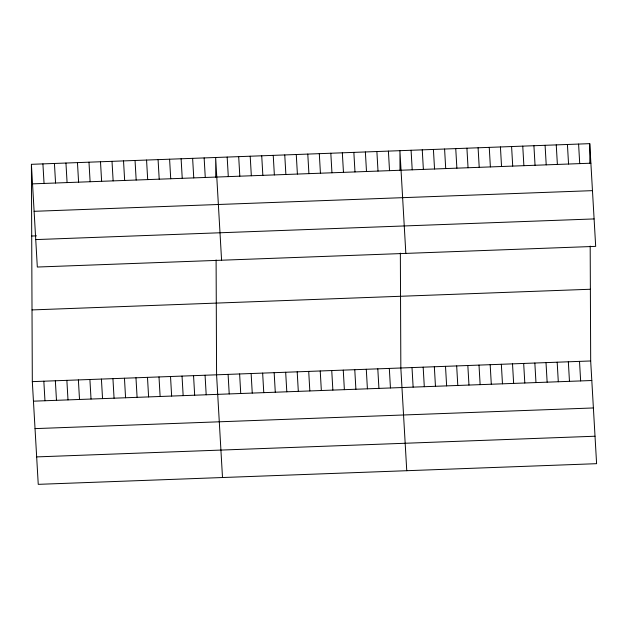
<?xml version="1.0" encoding="UTF-8"?>
<svg xmlns="http://www.w3.org/2000/svg" width="628" height="628" viewBox="0 0 628 628"><rect width="100%" height="100%" fill="white"/><g stroke="black" fill="none" stroke-linecap="round" stroke-linejoin="round"><path stroke-width="0.94" d="M31.4 164.316L589.755 143.655L595.682 246.372L37.319 267.033L31.4 164.316L32.318 381.628L38.245 484.345L596.6 463.684L590.681 360.967L590.187 246.074M32.53 183.863L590.885 163.202M34.108 211.314L592.463 190.645M31.706 236.034L36.503 235.853M35.741 239.59L594.096 218.929M32.02 309.918L590.375 289.249M32.318 381.628L590.681 360.967M33.449 401.174L591.804 380.513M35.035 428.618L593.389 407.957M36.66 456.901L595.014 436.232M578.592 144.071L579.715 163.61M567.422 144.479L568.552 164.026M579.511 361.375L580.641 380.921M556.251 144.895L557.381 164.442M568.34 361.791L569.47 381.337M545.088 145.304L546.211 164.85M557.177 362.207L558.3 381.753M533.918 145.72L535.048 165.266M546.007 362.615L547.137 382.162M522.755 146.136L523.878 165.682M534.844 363.031L535.967 382.578M511.585 146.544L512.715 166.09M523.673 363.447L524.804 382.994M500.422 146.96L501.544 166.506M512.511 363.855L513.633 383.402M489.251 147.376L490.382 166.922M501.34 364.271L502.471 383.818M478.089 147.784L479.211 167.331M490.17 364.687L491.3 384.226M466.918 148.2L468.048 167.747M479.007 365.096L480.13 384.642M455.747 148.616L456.878 168.163M467.836 365.512L468.967 385.058M444.585 149.024L445.707 168.571M456.674 365.92L457.796 385.466M433.414 149.44L434.545 168.987M445.503 366.336L446.634 385.882M422.252 149.857L423.374 169.403M434.34 366.752L435.463 386.299M411.081 150.265L412.211 169.811M423.17 367.16L424.3 386.707M405.837 253.398L399.918 150.681L399.997 170.4M412.007 367.576L413.13 387.123M388.402 151.105L389.525 170.651M406.756 470.71L400.837 367.992L400.35 253.1M376.886 151.536L378.009 171.075M389.321 368.416L390.451 387.963M365.37 151.96L366.493 171.507M377.805 368.84L378.927 388.387M353.854 152.384L354.977 171.931M366.289 369.272L367.411 388.818M342.331 152.808L343.461 172.355M354.773 369.696L355.895 389.242M330.815 153.24L331.945 172.786M343.257 370.12L344.38 389.666M319.299 153.664L320.429 173.21M331.741 370.544L332.864 390.09M307.783 154.088L308.913 173.634M320.225 370.975L321.348 390.522M296.267 154.519L297.397 174.066M308.709 371.399L309.832 390.946M284.751 154.943L285.881 174.49M297.193 371.823L298.316 391.37M273.235 155.367L274.365 174.914M285.677 372.255L286.8 391.801M261.719 155.791L262.849 175.338M274.161 372.679L275.284 392.225M250.203 156.223L251.333 175.769M262.645 373.103L263.768 392.649M238.687 156.647L239.817 176.193M251.129 373.534L252.252 393.081M227.171 157.071L228.302 176.617M239.613 373.958L240.736 393.505M221.582 260.22L215.655 157.502L215.742 177.222M228.097 374.382L229.22 393.929M204.139 157.926L205.27 177.473M222.5 477.523L216.581 374.806L216.095 259.914M192.623 158.35L193.754 177.897M205.066 375.238L206.188 394.784M181.107 158.782L182.238 178.321M193.55 375.662L194.672 395.208M169.591 159.206L170.722 178.752M182.034 376.086L183.156 395.632M158.075 159.63L159.206 179.176M170.518 376.517L171.64 396.064M146.559 160.054L147.69 179.6M159.002 376.941L160.124 396.488M135.044 160.485L136.174 180.032M147.486 377.365L148.608 396.912M123.528 160.909L124.658 180.456M135.97 377.789L137.092 397.336M112.012 161.333L113.142 180.88M124.454 378.221L125.576 397.767M100.496 161.765L101.626 181.311M112.938 378.645L114.061 398.191M88.98 162.189L90.11 181.735M101.414 379.069L102.545 398.615M77.464 162.613L78.594 182.159M89.898 379.5L91.029 399.047M65.948 163.037L67.078 182.583M78.382 379.924L79.513 399.471M54.432 163.468L55.562 183.015M66.866 380.348L67.997 399.895M42.916 163.892L44.046 183.439M55.35 380.78L56.481 400.326M43.834 381.204L44.965 400.75M589.755 143.655L589.841 163.374"/></g></svg>
